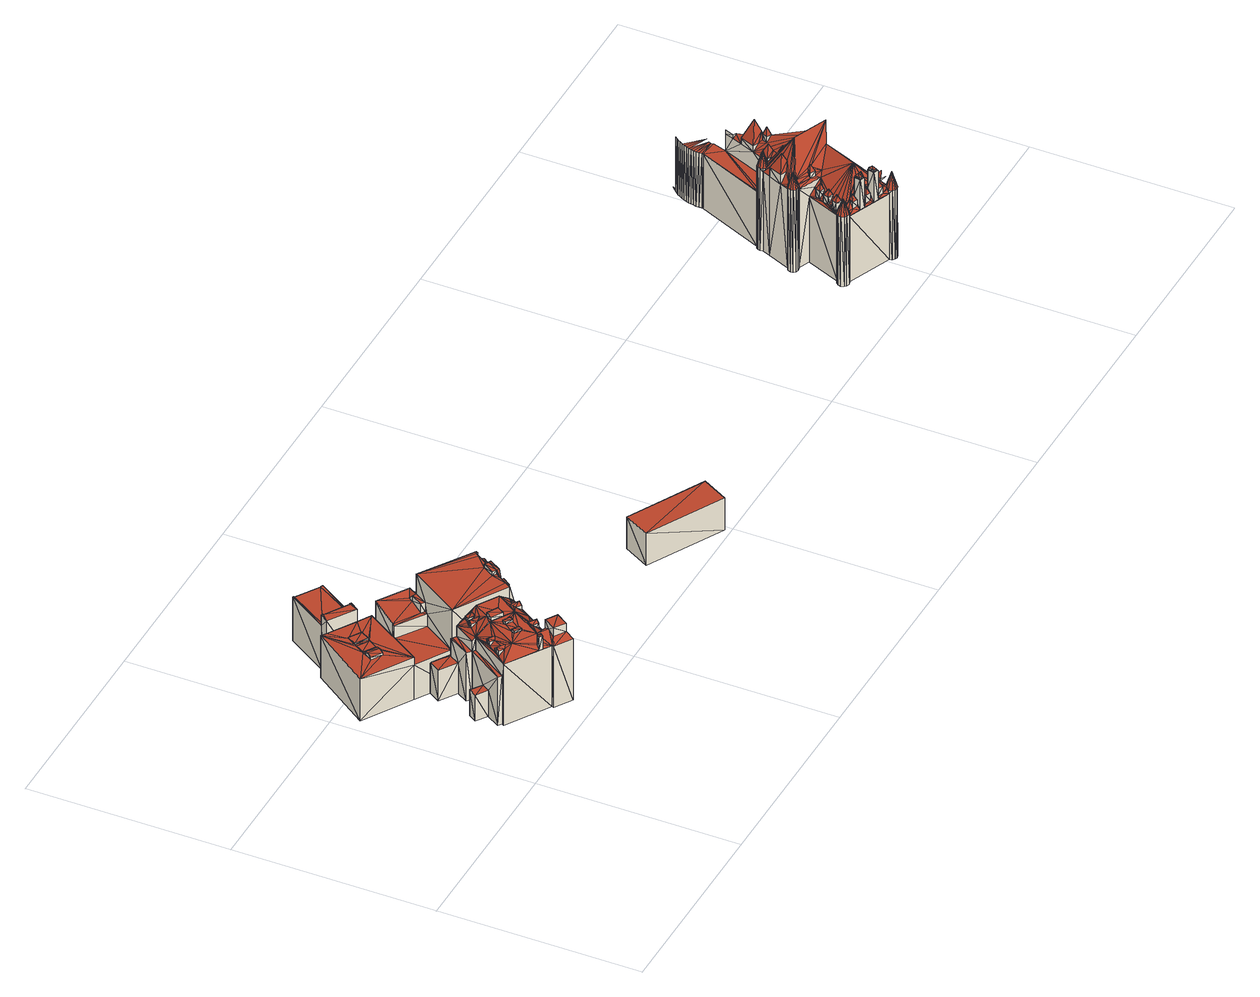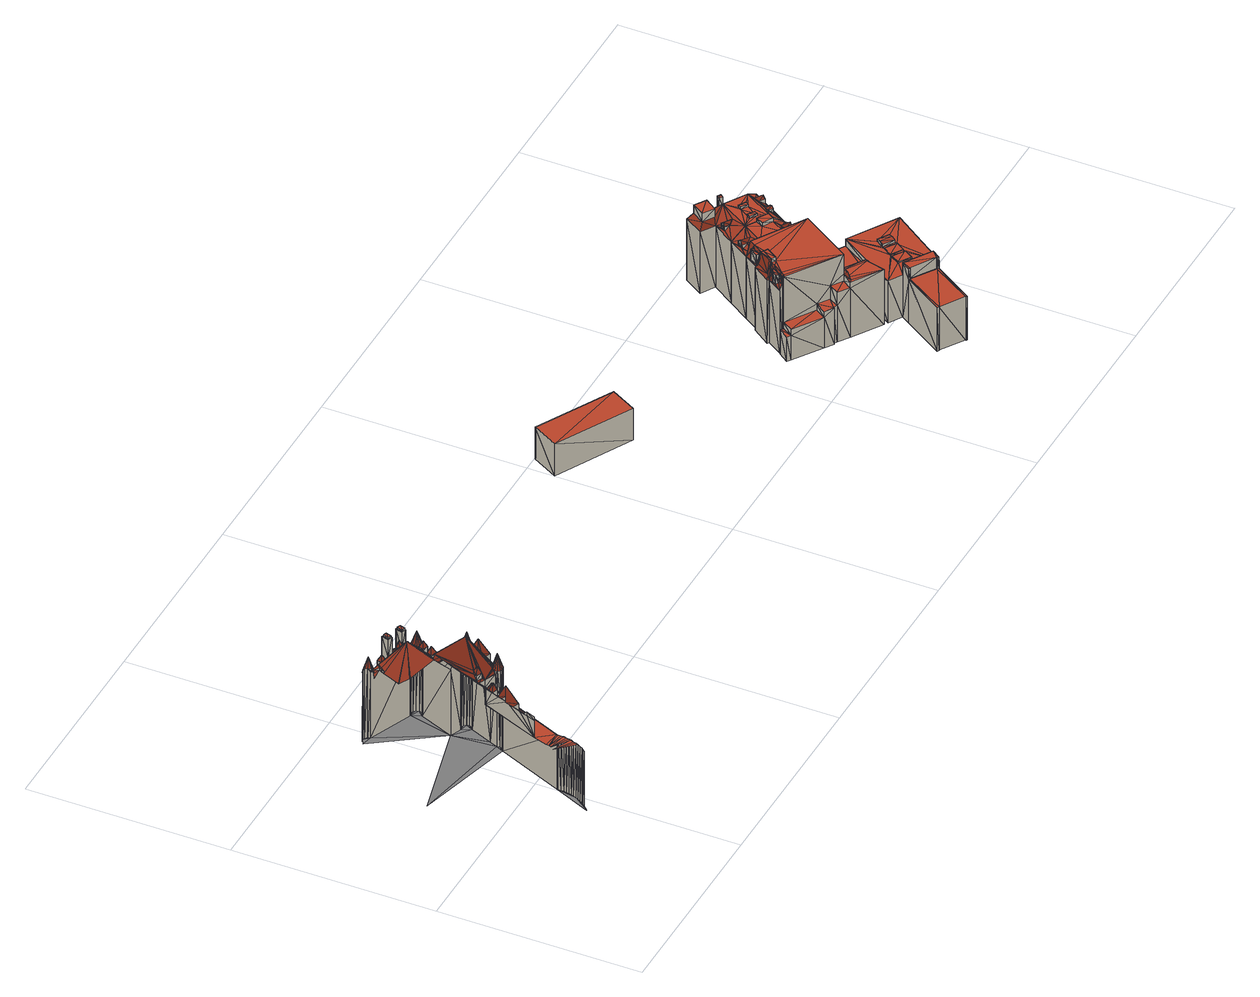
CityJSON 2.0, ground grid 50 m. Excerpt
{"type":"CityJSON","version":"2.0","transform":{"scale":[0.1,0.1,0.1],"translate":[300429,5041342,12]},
"CityObjects":{
"building1":{"type":"Building","geometry":[{"type":"MultiSurface","lod":"2","boundaries":[[[0,1,2]],[[3,4,0]],[[3,0,5]],[[6,2,7]],[[8,3,5]],[[5,0,2]],[[5,2,6]],[[9,6,10]],[[9,10,11]],[[12,6,9]],[[13,5,14]],[[15,9,16]],[[12,9,15]],[[5,6,12]],[[14,5,12]],[[17,18,19]],[[20,21,22]],[[23,22,24]],[[25,26,22]],[[25,22,27]],[[25,28,27]],[[29,30,31]],[[29,31,32]],[[33,34,35]],[[34,36,35]],[[37,38,39]],[[37,39,40]],[[41,42,43]],[[42,44,43]],[[45,46,47]],[[48,45,47]],[[49,50,51]],[[18,49,19]],[[18,50,49]],[[52,23,24]],[[52,53,54]],[[52,24,53]],[[55,56,57]],[[57,21,20]],[[55,57,20]],[[58,59,60]],[[61,62,63]],[[64,65,50]],[[65,51,50]],[[47,46,65]],[[47,65,64]],[[66,67,62]],[[67,63,62]],[[29,32,33]],[[32,34,33]],[[30,35,36]],[[30,36,31]],[[28,52,54]],[[25,52,28]],[[55,27,28]],[[55,28,56]],[[37,40,41]],[[40,42,41]],[[38,43,44]],[[38,44,39]],[[60,59,67]],[[60,67,66]],[[68,69,70]],[[68,71,69]],[[70,69,72]],[[69,73,72]],[[73,74,72]],[[68,75,71]],[[71,75,76]],[[76,75,77]],[[75,74,77]],[[75,72,74]],[[78,79,80]],[[81,78,80]],[[81,82,78]],[[83,84,81]],[[84,82,81]],[[85,80,86]],[[86,80,79]],[[84,85,86]],[[83,85,84]],[[87,4,88]],[[87,0,4]],[[89,16,90]],[[89,15,16]],[[91,89,92]],[[12,15,89]],[[91,12,89]],[[93,13,14]],[[93,14,94]],[[94,12,91]],[[94,14,12]],[[95,7,2]],[[95,96,7]],[[97,10,98]],[[97,11,10]],[[99,98,6]],[[6,98,10]],[[100,11,97]],[[100,9,11]],[[92,95,101]],[[95,1,101]],[[92,89,95]],[[95,2,1]],[[102,5,103]],[[102,8,5]],[[104,88,3]],[[3,88,4]],[[102,104,8]],[[8,104,3]],[[13,103,5]],[[93,103,13]],[[100,99,96]],[[99,6,7]],[[99,7,96]],[[90,100,96]],[[90,16,100]],[[16,9,100]],[[87,101,0]],[[0,101,1]],[[30,33,35]],[[29,33,30]],[[38,41,43]],[[37,41,38]],[[68,70,72]],[[68,72,75]],[[27,23,52]],[[25,27,52]],[[27,22,23]],[[93,56,103]],[[56,28,103]],[[54,53,103]],[[93,57,56]],[[28,54,103]],[[93,94,57]],[[103,24,105]],[[94,26,21]],[[94,21,57]],[[53,24,103]],[[24,22,26]],[[24,26,105]],[[94,105,26]],[[21,26,22]],[[55,20,27]],[[27,20,22]],[[78,105,87]],[[105,69,71]],[[87,71,76]],[[87,105,71]],[[69,106,73]],[[105,106,69]],[[87,76,77]],[[87,77,101]],[[73,106,74]],[[74,106,101]],[[77,74,101]],[[103,105,82]],[[82,105,78]],[[89,90,96]],[[89,96,95]],[[100,97,98]],[[100,98,99]],[[17,19,106]],[[92,45,48]],[[91,92,48]],[[19,49,106]],[[91,48,17]],[[91,17,106]],[[106,61,101]],[[92,101,59]],[[61,63,101]],[[51,59,58]],[[49,51,58]],[[92,59,51]],[[92,46,45]],[[49,107,106]],[[49,58,107]],[[106,107,61]],[[92,65,46]],[[92,51,65]],[[59,101,67]],[[67,101,63]],[[17,64,18]],[[18,64,50]],[[48,47,64]],[[17,48,64]],[[107,58,66]],[[58,60,66]],[[61,66,62]],[[107,66,61]],[[79,87,88]],[[78,87,79]],[[86,79,88]],[[104,86,88]],[[84,86,104]],[[102,84,104]],[[84,103,82]],[[102,103,84]],[[83,81,80]],[[83,80,85]],[[94,32,105]],[[91,106,34]],[[105,31,106]],[[94,91,42]],[[44,91,34]],[[94,39,32]],[[32,44,34]],[[39,44,32]],[[31,36,106]],[[94,42,40]],[[42,91,44]],[[94,40,39]],[[105,32,31]],[[34,106,36]]],"semantics":{"surfaces":[{"type":"GroundSurface"},{"type":"WallSurface"},{"type":"RoofSurface"}],"values":[0,0,0,0,0,0,0,0,0,0,0,0,0,0,0,1,1,1,1,1,1,1,1,1,1,1,1,1,1,1,1,1,1,1,1,1,1,1,1,1,1,1,1,1,1,1,1,1,1,1,1,1,1,1,1,1,1,1,1,1,1,1,1,1,1,1,1,1,1,1,1,1,1,1,1,1,1,1,1,1,1,1,1,1,1,1,1,1,1,1,1,1,1,1,1,1,1,1,1,1,1,1,1,1,1,1,1,1,1,1,1,1,1,1,1,1,1,1,1,1,2,2,2,2,2,2,2,2,2,2,2,2,2,2,2,2,2,2,2,2,2,2,2,2,2,2,2,2,2,2,2,2,2,2,2,2,2,2,2,2,2,2,2,2,2,2,2,2,2,2,2,2,2,2,2,2,2,2,2,2,2,2,2,2,2,2,2,2,2,2,2,2,2,2,2,2,2,2,2,2,2,2,2,2,2,2,2,2,2,2,2,2,2,2]}}]},
"building2":{"type":"Building","geometry":[{"type":"MultiSurface","lod":"2","boundaries":[[[108,109,110]],[[109,111,110]],[[12,111,109]],[[111,112,110]],[[113,114,109]],[[115,13,113]],[[111,16,116]],[[113,13,14]],[[15,16,111]],[[12,15,111]],[[114,12,109]],[[113,14,114]],[[117,118,119]],[[120,121,122]],[[123,121,120]],[[124,125,126]],[[124,127,125]],[[128,129,130]],[[131,132,133]],[[132,134,133]],[[135,136,137]],[[138,130,129]],[[139,138,129]],[[123,120,140]],[[120,141,140]],[[142,143,144]],[[122,143,142]],[[121,143,122]],[[133,134,138]],[[133,138,139]],[[124,145,127]],[[124,146,145]],[[124,147,146]],[[146,135,137]],[[147,135,146]],[[140,141,148]],[[140,148,143]],[[148,144,143]],[[149,150,151]],[[150,152,151]],[[153,113,154]],[[153,115,113]],[[155,156,157]],[[157,156,158]],[[154,156,155]],[[156,150,149]],[[154,113,156]],[[113,150,156]],[[113,109,150]],[[159,160,161]],[[160,162,161]],[[163,164,165]],[[165,164,166]],[[163,160,159]],[[163,165,160]],[[167,150,108]],[[108,150,109]],[[114,168,12]],[[162,168,114]],[[92,169,90]],[[15,90,16]],[[92,90,15]],[[90,170,16]],[[16,170,116]],[[12,92,15]],[[168,92,12]],[[93,14,13]],[[93,94,14]],[[164,161,166]],[[166,161,162]],[[94,166,14]],[[14,166,114]],[[166,162,114]],[[156,90,169]],[[158,156,169]],[[171,110,112]],[[171,112,172]],[[173,112,111]],[[173,172,112]],[[108,110,171]],[[167,108,171]],[[151,152,173]],[[151,173,170]],[[173,116,170]],[[173,111,116]],[[153,93,115]],[[115,93,13]],[[123,140,143]],[[123,143,121]],[[128,139,129]],[[118,139,128]],[[117,139,118]],[[117,131,139]],[[131,133,139]],[[160,168,162]],[[160,92,168]],[[141,158,148]],[[157,117,160]],[[157,120,122]],[[157,158,141]],[[122,142,132]],[[122,132,131]],[[122,131,117]],[[157,141,120]],[[160,117,119]],[[157,122,117]],[[142,144,134]],[[134,158,138]],[[132,142,134]],[[148,134,144]],[[158,92,130]],[[160,128,92]],[[160,119,118]],[[160,118,128]],[[128,130,92]],[[148,158,134]],[[158,130,138]],[[158,169,92]],[[152,172,173]],[[152,171,172]],[[167,152,150]],[[167,171,152]],[[149,151,170]],[[156,149,170]],[[156,170,90]],[[154,155,174]],[[174,155,175]],[[176,175,94]],[[155,94,175]],[[154,126,125]],[[154,174,126]],[[93,136,94]],[[146,137,93]],[[136,176,94]],[[137,136,93]],[[145,146,93]],[[153,154,127]],[[153,127,145]],[[154,125,127]],[[153,145,93]],[[124,126,147]],[[147,126,174]],[[147,174,175]],[[147,136,135]],[[147,175,176]],[[147,176,136]],[[164,159,161]],[[163,159,164]],[[155,157,165]],[[165,157,160]],[[94,165,166]],[[155,165,94]]],"semantics":{"surfaces":[{"type":"GroundSurface"},{"type":"WallSurface"},{"type":"RoofSurface"}],"values":[0,0,0,0,0,0,0,0,0,0,0,0,1,1,1,1,1,1,1,1,1,1,1,1,1,1,1,1,1,1,1,1,1,1,1,1,1,1,1,1,1,1,1,1,1,1,1,1,1,1,1,1,1,1,1,1,1,1,1,1,1,1,1,1,1,1,1,1,1,1,1,1,1,1,1,1,1,1,1,1,1,1,1,1,1,1,1,2,2,2,2,2,2,2,2,2,2,2,2,2,2,2,2,2,2,2,2,2,2,2,2,2,2,2,2,2,2,2,2,2,2,2,2,2,2,2,2,2,2,2,2,2,2,2,2,2,2,2,2,2,2,2,2,2,2,2,2,2,2,2,2,2]}}]},
"building3":{"type":"Building","geometry":[{"type":"MultiSurface","lod":"2","boundaries":[[[177,178,179]],[[180,179,181]],[[182,177,180]],[[183,178,177]],[[184,177,182]],[[177,179,180]],[[108,178,183]],[[185,183,186]],[[185,108,183]],[[113,109,108]],[[187,108,185]],[[188,108,187]],[[189,113,108]],[[190,188,191]],[[192,188,190]],[[193,194,190]],[[189,115,113]],[[195,196,193]],[[193,196,194]],[[194,197,190]],[[197,192,190]],[[198,192,197]],[[192,108,188]],[[199,189,192]],[[192,189,108]],[[199,200,189]],[[201,202,203]],[[203,202,204]],[[205,206,207]],[[202,197,204]],[[204,197,194]],[[205,207,202]],[[202,207,197]],[[206,208,207]],[[209,210,211]],[[209,212,210]],[[213,214,215]],[[213,216,214]],[[215,214,217]],[[217,210,212]],[[215,217,212]],[[218,219,220]],[[221,211,222]],[[221,209,211]],[[221,222,223]],[[224,216,213]],[[224,225,216]],[[224,226,225]],[[224,221,226]],[[226,221,223]],[[227,228,229]],[[229,228,230]],[[220,231,232]],[[220,219,231]],[[228,233,234]],[[228,234,230]],[[232,231,233]],[[231,234,233]],[[235,236,237]],[[235,238,236]],[[239,240,241]],[[240,235,237]],[[239,235,240]],[[239,242,243]],[[239,241,242]],[[244,236,238]],[[243,244,238]],[[243,242,244]],[[245,246,247]],[[248,246,245]],[[249,250,251]],[[251,250,252]],[[253,254,255]],[[255,254,250]],[[254,252,250]],[[256,257,258]],[[258,257,259]],[[260,261,262]],[[261,263,262]],[[262,263,264]],[[263,265,264]],[[266,264,265]],[[266,265,267]],[[260,266,267]],[[260,267,261]],[[268,269,270]],[[268,270,271]],[[268,271,272]],[[271,273,272]],[[272,273,274]],[[273,275,274]],[[269,274,275]],[[269,275,270]],[[276,277,278]],[[279,276,278]],[[280,276,279]],[[277,281,278]],[[278,281,282]],[[280,279,283]],[[279,284,283]],[[283,284,285]],[[284,282,285]],[[285,282,281]],[[246,286,287]],[[205,202,288]],[[205,288,246]],[[202,289,288]],[[288,247,246]],[[205,246,287]],[[246,290,286]],[[291,290,292]],[[291,286,290]],[[293,288,294]],[[294,288,289]],[[295,218,198]],[[198,218,192]],[[295,198,197]],[[295,197,207]],[[201,203,294]],[[203,190,294]],[[203,193,190]],[[296,193,203]],[[296,195,193]],[[293,294,297]],[[294,190,191]],[[294,191,297]],[[296,298,195]],[[195,298,196]],[[298,204,196]],[[196,204,194]],[[199,192,218]],[[299,199,218]],[[300,227,200]],[[200,227,189]],[[299,300,199]],[[199,300,200]],[[153,113,115]],[[153,301,113]],[[301,302,113]],[[113,302,109]],[[227,153,189]],[[189,153,115]],[[297,188,303]],[[297,191,188]],[[303,187,245]],[[303,188,187]],[[248,245,292]],[[245,187,185]],[[245,185,292]],[[291,292,304]],[[292,186,304]],[[292,185,186]],[[305,306,108]],[[108,306,178]],[[307,308,306]],[[306,179,178]],[[306,308,179]],[[309,177,310]],[[309,183,177]],[[311,309,257]],[[309,259,257]],[[304,309,311]],[[186,183,309]],[[304,186,309]],[[312,182,313]],[[312,184,182]],[[313,180,314]],[[313,182,180]],[[314,181,315]],[[314,180,181]],[[315,179,308]],[[315,181,179]],[[312,307,310]],[[312,310,184]],[[310,307,306]],[[184,310,177]],[[287,286,249]],[[256,305,302]],[[249,256,302]],[[249,251,256]],[[256,258,305]],[[305,108,109]],[[305,109,302]],[[287,249,302]],[[229,230,316]],[[227,229,316]],[[242,316,244]],[[227,242,241]],[[316,317,244]],[[227,316,242]],[[227,241,240]],[[317,301,153]],[[227,240,237]],[[244,317,236]],[[227,237,153]],[[236,317,153]],[[237,236,153]],[[299,318,300]],[[318,319,300]],[[295,225,226]],[[295,207,225]],[[295,226,218]],[[226,223,218]],[[296,203,298]],[[203,204,298]],[[201,294,289]],[[201,289,202]],[[207,208,320]],[[223,222,218]],[[207,320,214]],[[207,214,216]],[[207,216,225]],[[214,320,217]],[[222,211,218]],[[210,321,219]],[[211,210,219]],[[320,321,217]],[[218,211,219]],[[217,321,210]],[[224,213,215]],[[224,215,221]],[[215,212,221]],[[221,212,209]],[[218,220,318]],[[318,220,322]],[[299,218,318]],[[319,228,227]],[[319,323,228]],[[318,323,319]],[[318,322,323]],[[300,319,227]],[[232,233,228]],[[220,228,323]],[[220,232,228]],[[322,220,323]],[[239,243,235]],[[243,238,235]],[[303,245,247]],[[288,303,247]],[[293,303,288]],[[293,297,303]],[[248,292,290]],[[248,290,246]],[[291,253,286]],[[286,253,255]],[[251,252,256]],[[254,304,311]],[[254,311,252]],[[252,311,257]],[[256,252,257]],[[255,250,249]],[[286,255,249]],[[291,304,253]],[[253,304,254]],[[309,310,259]],[[305,259,306]],[[258,259,305]],[[259,310,306]],[[260,264,266]],[[260,262,264]],[[268,272,274]],[[268,274,269]],[[276,283,285]],[[280,283,276]],[[276,285,277]],[[277,285,281]],[[231,287,302]],[[205,208,206]],[[317,302,301]],[[321,231,219]],[[205,287,208]],[[316,234,317]],[[230,234,316]],[[231,302,234]],[[234,302,317]],[[320,231,321]],[[208,287,320]],[[320,287,231]],[[312,261,307]],[[315,308,265]],[[307,278,308]],[[313,314,273]],[[265,308,282]],[[312,313,271]],[[261,267,307]],[[313,273,271]],[[278,282,308]],[[312,271,270]],[[307,279,278]],[[263,315,265]],[[273,315,275]],[[273,314,315]],[[307,267,279]],[[312,270,261]],[[275,315,263]],[[270,275,261]],[[261,275,263]],[[267,265,284]],[[267,284,279]],[[265,282,284]]],"semantics":{"surfaces":[{"type":"GroundSurface"},{"type":"WallSurface"},{"type":"RoofSurface"}],"values":[0,0,0,0,0,0,0,0,0,0,0,0,0,0,0,0,0,0,0,0,0,0,0,0,0,0,1,1,1,1,1,1,1,1,1,1,1,1,1,1,1,1,1,1,1,1,1,1,1,1,1,1,1,1,1,1,1,1,1,1,1,1,1,1,1,1,1,1,1,1,1,1,1,1,1,1,1,1,1,1,1,1,1,1,1,1,1,1,1,1,1,1,1,1,1,1,1,1,1,1,1,1,1,1,1,1,1,1,1,1,1,1,1,1,1,1,1,1,1,1,1,1,1,1,1,1,1,1,1,1,1,1,1,1,1,1,1,1,1,1,1,1,1,1,1,1,1,1,1,1,1,1,1,1,1,1,1,1,1,1,1,1,1,1,1,1,1,1,1,1,1,1,1,1,1,1,1,1,1,1,1,1,1,1,2,2,2,2,2,2,2,2,2,2,2,2,2,2,2,2,2,2,2,2,2,2,2,2,2,2,2,2,2,2,2,2,2,2,2,2,2,2,2,2,2,2,2,2,2,2,2,2,2,2,2,2,2,2,2,2,2,2,2,2,2,2,2,2,2,2,2,2,2,2,2,2,2,2,2,2,2,2,2,2,2,2,2,2,2,2,2,2,2,2,2,2,2,2,2,2,2,2,2,2,2,2,2,2,2,2,2,2,2,2,2,2,2,2,2,2]}}]},
"building4":{"type":"Building","geometry":[{"type":"MultiSurface","lod":"2","boundaries":[[[182,180,324]],[[325,182,324]],[[326,325,324]],[[327,328,329]],[[330,326,331]],[[330,325,326]],[[328,324,329]],[[326,324,328]],[[332,333,334]],[[332,335,333]],[[333,336,337]],[[334,333,337]],[[337,336,338]],[[336,339,338]],[[340,339,341]],[[340,338,339]],[[340,341,342]],[[340,342,343]],[[344,331,345]],[[344,330,331]],[[345,326,346]],[[345,331,326]],[[330,335,325]],[[344,335,330]],[[335,347,182]],[[335,182,325]],[[332,347,335]],[[327,348,328]],[[349,348,327]],[[349,329,350]],[[349,327,329]],[[346,328,348]],[[346,326,328]],[[350,329,324]],[[350,324,342]],[[343,342,351]],[[342,180,351]],[[342,324,180]],[[347,351,182]],[[182,351,180]],[[348,350,342]],[[344,345,346]],[[348,342,341]],[[333,341,336]],[[336,341,339]],[[344,346,335]],[[346,341,333]],[[346,333,335]],[[346,348,341]],[[349,350,348]],[[347,338,351]],[[340,343,338]],[[332,334,337]],[[332,337,347]],[[338,343,351]],[[337,338,347]]],"semantics":{"surfaces":[{"type":"GroundSurface"},{"type":"WallSurface"},{"type":"RoofSurface"}],"values":[0,0,0,0,0,0,0,0,1,1,1,1,1,1,1,1,1,1,1,1,1,1,1,1,1,1,1,1,1,1,1,1,1,1,1,1,1,1,1,1,2,2,2,2,2,2,2,2,2,2,2,2,2,2,2,2]}}]},
"building5":{"type":"Building","geometry":[{"type":"MultiSurface","lod":"2","boundaries":[[[352,353,354]],[[352,355,353]],[[356,354,353]],[[356,353,357]],[[358,357,355]],[[355,357,353]],[[359,358,352]],[[352,358,355]],[[359,354,356]],[[359,352,354]],[[359,357,358]],[[359,356,357]]],"semantics":{"surfaces":[{"type":"GroundSurface"},{"type":"WallSurface"},{"type":"RoofSurface"}],"values":[0,0,1,1,1,1,1,1,1,1,2,2]}}]},
"building6":{"type":"Building","geometry":[{"type":"MultiSurface","lod":"2","boundaries":[[[360,361,362]],[[363,361,360]],[[364,362,361]],[[365,363,360]],[[364,366,362]],[[367,363,365]],[[368,361,363]],[[369,366,364]],[[368,364,361]],[[368,363,367]],[[370,367,365]],[[371,360,362]],[[372,362,366]],[[371,365,360]],[[369,373,366]],[[374,367,370]],[[368,369,364]],[[374,368,367]],[[372,366,373]],[[371,370,365]],[[371,362,372]],[[375,373,369]],[[376,374,370]],[[368,377,369]],[[378,368,374]],[[375,372,373]],[[379,375,369]],[[377,379,369]],[[378,374,376]],[[371,376,370]],[[380,378,376]],[[381,379,377]],[[382,377,368]],[[380,376,371]],[[383,368,378]],[[384,378,380]],[[385,381,377]],[[383,386,368]],[[387,382,368]],[[386,387,368]],[[388,375,379]],[[382,385,377]],[[383,378,384]],[[388,379,381]],[[389,381,385]],[[390,385,382]],[[391,383,384]],[[391,386,383]],[[387,390,382]],[[390,389,385]],[[388,381,389]],[[392,384,380]],[[393,375,388]],[[392,391,384]],[[388,389,394]],[[395,390,387]],[[395,387,386]],[[395,389,390]],[[396,386,391]],[[395,394,389]],[[397,388,394]],[[398,375,393]],[[399,392,380]],[[400,397,394]],[[396,391,392]],[[401,402,403]],[[403,402,404]],[[397,393,388]],[[405,400,394]],[[405,394,395]],[[406,401,403]],[[407,404,402]],[[408,401,406]],[[409,393,397]],[[410,372,375]],[[411,386,396]],[[407,412,404]],[[413,371,372]],[[396,392,414]],[[415,402,401]],[[416,375,398]],[[417,403,404]],[[418,414,392]],[[419,408,406]],[[398,393,409]],[[415,401,408]],[[415,407,402]],[[417,404,412]],[[420,412,407]],[[421,409,397]],[[411,396,414]],[[422,397,400]],[[423,406,403]],[[424,408,419]],[[422,400,405]],[[425,411,414]],[[422,405,395]],[[399,418,392]],[[420,426,412]],[[427,425,414]],[[415,408,424]],[[427,414,418]],[[428,398,409]],[[415,420,407]],[[417,412,426]],[[422,421,397]],[[423,419,406]],[[421,428,409]],[[423,403,417]],[[422,395,421]],[[429,424,419]],[[430,426,420]],[[428,431,398]],[[430,417,426]],[[432,415,424]],[[433,399,380]],[[434,411,425]],[[435,420,415]],[[432,424,429]],[[436,430,420]],[[437,398,431]],[[423,429,419]],[[438,439,399]],[[434,425,427]],[[440,427,418]],[[441,399,439]],[[435,436,420]],[[442,443,439]],[[410,375,416]],[[441,418,399]],[[444,439,443]],[[445,431,428]],[[446,447,443]],[[448,443,447]],[[449,432,429]],[[445,428,421]],[[440,434,427]],[[450,380,371]],[[437,416,398]],[[451,415,432]],[[449,429,423]],[[452,437,431]],[[453,435,415]],[[454,442,439]],[[454,439,438]],[[441,440,418]],[[455,436,435]],[[456,452,431]],[[444,441,439]],[[446,443,442]],[[457,432,449]],[[458,417,430]],[[456,431,445]],[[459,455,435]],[[460,444,443]],[[448,460,443]],[[451,461,415]],[[462,453,415]],[[453,459,435]],[[458,430,436]],[[441,434,440]],[[451,432,457]],[[463,415,461]],[[463,464,415]],[[464,462,415]],[[465,395,386]],[[466,447,446]],[[467,416,437]],[[466,448,447]],[[458,436,455]],[[468,451,457]],[[410,413,372]],[[465,386,411]],[[468,461,451]],[[458,455,459]],[[469,446,442]],[[470,461,468]],[[471,437,452]],[[470,463,461]],[[472,416,467]],[[413,423,417]],[[470,464,463]],[[470,462,464]],[[469,444,460]],[[469,460,448]],[[433,438,399]],[[473,442,454]],[[471,452,456]],[[474,454,438]],[[475,467,437]],[[471,456,445]],[[474,441,444]],[[410,449,423]],[[476,411,434]],[[466,446,469]],[[466,469,448]],[[471,475,437]],[[477,474,438]],[[473,469,442]],[[473,444,469]],[[465,421,395]],[[471,445,475]],[[473,454,474]],[[478,472,467]],[[473,474,444]],[[479,458,459]],[[480,457,449]],[[475,478,467]],[[410,416,472]],[[476,434,441]],[[478,481,472]],[[433,477,438]],[[482,417,458]],[[480,468,457]],[[483,472,481]],[[484,477,485]],[[479,486,458]],[[487,485,477]],[[484,474,477]],[[488,441,474]],[[489,470,468]],[[410,423,413]],[[490,481,478]],[[483,491,472]],[[465,445,421]],[[492,483,481]],[[493,484,485]],[[490,478,475]],[[450,371,413]],[[494,433,380]],[[495,492,481]],[[496,493,485]],[[413,417,482]],[[410,472,491]],[[493,474,484]],[[495,481,490]],[[497,458,486]],[[498,496,485]],[[498,485,487]],[[499,411,476]],[[433,487,477]],[[500,449,410]],[[488,474,493]],[[501,479,459]],[[476,441,488]],[[502,491,483]],[[465,475,445]],[[503,483,492]],[[504,459,453]],[[501,486,479]],[[489,468,480]],[[503,492,495]],[[505,493,496]],[[503,495,490]],[[465,411,499]],[[504,453,462]],[[505,496,498]],[[506,498,487]],[[507,502,483]],[[505,488,493]],[[504,462,470]],[[497,508,458]],[[508,482,458]],[[503,507,483]],[[500,410,491]],[[509,470,489]],[[510,497,486]],[[511,480,449]],[[503,490,507]],[[512,487,433]],[[500,491,502]],[[506,505,498]],[[501,510,486]],[[512,433,513]],[[514,513,433]],[[515,490,475]],[[476,488,516]],[[515,449,500]],[[517,518,513]],[[519,513,518]],[[520,470,509]],[[521,516,488]],[[512,506,487]],[[494,380,450]],[[522,523,518]],[[524,518,523]],[[521,488,505]],[[499,476,516]],[[500,502,507]],[[525,499,516]],[[519,512,513]],[[526,517,513]],[[527,525,516]],[[526,513,514]],[[512,505,506]],[[527,516,521]],[[522,518,517]],[[511,449,515]],[[489,480,528]],[[524,519,518]],[[529,524,523]],[[512,521,505]],[[515,507,490]],[[504,501,459]],[[509,489,528]],[[413,482,530]],[[531,523,522]],[[531,529,523]],[[532,528,480]],[[533,499,525]],[[465,515,475]],[[520,509,528]],[[533,525,527]],[[534,527,521]],[[531,522,517]],[[535,517,526]],[[536,508,497]],[[537,482,508]],[[515,500,507]],[[535,524,529]],[[538,520,528]],[[539,512,519]],[[539,521,512]],[[539,526,514]],[[540,519,524]],[[532,538,528]],[[541,497,510]],[[532,480,542]],[[534,533,527]],[[494,514,433]],[[531,517,535]],[[539,514,543]],[[544,510,501]],[[531,535,529]],[[539,534,521]],[[465,499,533]],[[511,542,480]],[[540,535,526]],[[540,524,535]],[[545,543,514]],[[546,543,547]],[[540,539,519]],[[536,537,508]],[[540,526,539]],[[541,536,497]],[[537,530,482]],[[548,547,543]],[[549,532,542]],[[544,541,510]],[[546,539,543]],[[550,520,538]],[[550,538,532]],[[551,546,547]],[[552,532,549]],[[553,551,547]],[[548,553,547]],[[552,550,532]],[[541,537,536]],[[554,555,537]],[[537,556,530]],[[548,543,545]],[[537,555,556]],[[551,539,546]],[[557,533,534]],[[558,554,537]],[[559,556,555]],[[557,534,539]],[[465,511,515]],[[494,545,514]],[[560,554,558]],[[559,561,556]],[[562,549,542]],[[557,465,533]],[[504,544,501]],[[562,542,511]],[[557,539,551]],[[563,555,554]],[[562,552,549]],[[564,530,556]],[[557,551,553]],[[563,554,560]],[[563,559,555]],[[565,561,559]],[[564,556,561]],[[465,562,511]],[[504,537,541]],[[562,550,552]],[[557,553,548]],[[504,541,544]],[[566,548,545]],[[563,560,567]],[[504,558,537]],[[565,568,561]],[[504,560,558]],[[504,567,560]],[[563,565,559]],[[569,563,567]],[[564,561,568]],[[570,450,413]],[[566,557,548]],[[504,569,567]],[[494,571,545]],[[572,568,565]],[[573,545,571]],[[574,566,545]],[[575,465,557]],[[572,564,568]],[[576,563,569]],[[563,577,565]],[[574,545,573]],[[577,572,565]],[[578,494,579]],[[579,494,450]],[[578,571,494]],[[578,580,571]],[[504,576,569]],[[581,578,579]],[[581,579,450]],[[573,571,580]],[[582,470,520]],[[577,583,572]],[[575,557,566]],[[584,578,581]],[[574,573,580]],[[585,563,576]],[[586,577,563]],[[575,566,574]],[[587,581,450]],[[504,585,576]],[[588,465,575]],[[589,580,578]],[[590,583,577]],[[591,563,585]],[[592,584,581]],[[589,578,584]],[[593,563,591]],[[589,574,580]],[[594,586,563]],[[586,590,577]],[[592,581,587]],[[593,594,563]],[[589,584,592]],[[589,575,574]],[[582,504,470]],[[593,591,595]],[[594,590,586]],[[596,465,588]],[[594,597,590]],[[593,595,598]],[[570,587,450]],[[589,599,575]],[[600,562,465]],[[600,550,562]],[[593,598,594]],[[598,601,594]],[[601,602,597]],[[601,597,594]],[[603,592,587]],[[588,575,599]],[[604,589,592]],[[605,599,589]],[[605,588,599]],[[606,585,504]],[[582,520,550]],[[606,591,585]],[[606,595,591]],[[607,590,597]],[[606,598,595]],[[606,601,598]],[[608,602,601]],[[607,597,602]],[[609,588,610]],[[611,610,588]],[[612,588,605]],[[609,596,588]],[[613,614,504]],[[615,609,610]],[[616,465,596]],[[614,606,504]],[[617,613,504]],[[608,607,602]],[[606,608,601]],[[618,617,504]],[[619,600,465]],[[620,465,616]],[[621,614,613]],[[620,622,465]],[[622,619,465]],[[623,606,614]],[[621,623,614]],[[617,624,613]],[[624,621,613]],[[582,550,600]],[[625,606,623]],[[621,625,623]],[[618,624,617]],[[626,564,572]],[[627,607,608]],[[628,608,606]],[[626,572,583]],[[582,618,504]],[[628,606,625]],[[629,625,621]],[[630,621,624]],[[630,624,618]],[[630,618,631]],[[629,628,625]],[[630,629,621]],[[630,631,632]],[[633,627,608]],[[628,633,608]],[[630,632,629]],[[634,607,627]],[[635,583,590]],[[633,636,627]],[[634,627,636]],[[637,629,632]],[[582,631,618]],[[582,632,631]],[[637,628,629]],[[638,636,633]],[[638,633,628]],[[639,413,530]],[[640,634,636]],[[641,607,634]],[[642,640,636]],[[635,590,607]],[[643,637,632]],[[638,642,636]],[[637,638,628]],[[582,643,632]],[[644,634,640]],[[645,640,642]],[[637,645,638]],[[645,642,638]],[[645,644,640]],[[639,530,564]],[[641,634,644]],[[637,641,645]],[[645,641,644]],[[637,646,641]],[[643,647,637]],[[626,648,564]],[[647,646,637]],[[635,607,641]],[[649,650,641]],[[635,626,583]],[[649,641,646]],[[651,641,650]],[[652,646,653]],[[647,653,646]],[[654,649,646]],[[652,654,646]],[[655,652,653]],[[656,655,653]],[[656,653,647]],[[657,650,649]],[[651,658,641]],[[659,654,652]],[[660,651,650]],[[661,652,655]],[[661,655,656]],[[662,649,654]],[[661,656,647]],[[657,660,650]],[[661,659,652]],[[661,647,659]],[[662,654,659]],[[657,649,662]],[[635,641,658]],[[663,658,651]],[[664,651,660]],[[664,663,651]],[[665,658,663]],[[626,666,648]],[[648,666,667]],[[665,668,658]],[[669,648,667]],[[669,667,666]],[[670,669,666]],[[671,648,669]],[[635,658,668]],[[671,669,670]],[[672,648,671]],[[673,671,670]],[[674,671,673]],[[665,675,668]],[[676,648,672]],[[674,672,671]],[[677,648,676]],[[678,668,675]],[[679,672,674]],[[679,676,672]],[[680,648,677]],[[677,676,679]],[[681,666,626]],[[678,635,668]],[[682,678,675]],[[683,677,679]],[[684,648,680]],[[681,670,666]],[[681,673,670]],[[685,677,683]],[[685,680,677]],[[686,674,673]],[[687,626,635]],[[688,680,685]],[[686,679,674]],[[688,684,680]],[[686,683,679]],[[689,684,688]],[[687,681,626]],[[689,690,684]],[[691,685,683]],[[692,648,684]],[[686,673,681]],[[693,690,689]],[[693,694,690]],[[691,688,685]],[[691,689,688]],[[695,694,693]],[[695,696,694]],[[692,684,690]],[[697,696,695]],[[692,690,694]],[[697,698,696]],[[692,694,696]],[[699,698,697]],[[699,700,698]],[[692,696,698]]],"semantics":{"surfaces":[{"type":"WallSurface"},{"type":"RoofSurface"},{"type":"GroundSurface"}],"values":[0,0,0,0,0,0,1,0,1,1,0,2,2,2,0,0,1,1,2,2,2,0,0,1,1,0,0,0,0,2,0,0,1,0,1,0,0,1,1,1,1,0,0,1,1,0,0,1,1,1,1,1,1,1,0,1,1,1,1,0,0,1,1,1,1,0,0,0,1,0,0,0,0,0,0,1,0,2,0,1,1,2,0,0,1,1,1,2,0,0,1,1,2,0,1,1,0,1,0,1,1,0,1,1,2,0,2,1,2,0,0,0,0,0,1,1,1,1,0,0,0,2,0,1,0,0,0,1,1,1,1,0,0,0,0,1,1,0,0,1,0,1,1,1,0,1,0,1,0,0,0,0,0,1,1,0,1,1,1,1,1,0,1,1,1,1,1,0,1,1,0,0,1,1,1,0,1,1,1,1,2,1,1,1,0,1,1,1,0,0,0,0,0,1,0,0,0,1,1,1,1,0,0,1,0,1,1,1,1,1,0,1,0,1,0,0,0,0,1,1,1,0,0,0,1,1,1,1,2,1,1,1,2,1,1,0,0,1,0,1,1,0,1,1,1,0,1,1,1,1,1,1,1,0,1,1,1,0,0,1,1,0,0,0,1,1,1,1,0,1,1,1,1,0,0,1,0,0,1,1,1,0,1,0,0,0,1,1,1,1,0,1,1,0,1,0,0,0,0,1,0,1,1,1,0,2,1,1,0,1,1,1,1,0,0,1,0,0,1,0,1,0,1,0,1,1,1,0,1,1,0,1,1,0,1,1,1,1,1,1,0,0,1,0,1,0,0,0,1,1,1,1,1,0,1,1,1,1,0,0,0,0,1,1,0,0,1,1,1,1,0,1,1,1,1,1,1,1,2,1,1,1,0,2,1,1,1,1,1,0,1,1,0,1,1,1,1,2,2,1,1,1,0,1,1,1,0,1,1,1,0,0,0,0,0,1,0,2,0,1,0,1,0,1,1,1,1,2,1,1,1,0,1,0,1,1,1,1,0,0,1,1,1,1,1,0,1,0,0,2,1,1,1,0,0,0,0,0,1,1,1,1,1,1,1,1,1,1,1,0,1,0,0,1,0,1,1,1,1,1,0,0,1,1,1,1,1,1,1,0,1,1,1,1,0,1,0,0,0,1,1,1,0,1,1,1,1,0,0,1,1,0,0,1,0,0,1,1,1,1,1,1,2,0,0,1,1,1,1,1,1,0,1,1,1,1,2,1,1,1,1,1,0,1,0,0,1,1,0,0,0,1,0,1,1,0,1,0,0,1,1,1,1,0,1,0,0,1,0,0,0,1,1,1,0,0,1,2,0,0,2,0,0,2,0,0,0,2,0,2,0,0,0,2,0,1,0,0,0,2,1,1,0,0,1,1,0,1,0,1,0,1,0,1,2,1,0,0,1,1,0,0,2,0,2,0,2,0,0,2]}}]}
},
"vertices":[
[235,72,32],[129,138,32],[133,144,32],[276,40,32],[234,67,32],[271,108,32],[144,183,32],[123,150,32],[306,87,32],[157,202,32],[116,201,32],[129,221,32],[220,216,32],[307,163,32],[276,182,32],[190,236,32],[182,241,32],[189,189,222],[181,185,218],[181,185,217],[271,144,219],[271,144,218],[260,143,225],[263,132,219],[263,132,218],[279,130,226],[260,143,226],[279,130,225],[279,130,207],[226,148,237],[222,140,237],[222,140,231],[226,148,231],[210,158,237],[210,158,231],[205,150,237],[205,150,231],[247,180,237],[242,171,237],[242,171,231],[247,180,231],[231,190,237],[231,190,231],[226,182,237],[226,182,231],[183,201,212],[178,204,207],[178,204,218],[189,197,218],[180,185,217],[170,192,218],[170,192,207],[275,124,219],[272,126,210],[275,124,207],[283,136,218],[283,136,207],[273,142,216],[168,165,218],[156,173,206],[156,173,218],[161,152,218],[148,160,218],[148,160,205],[174,198,222],[174,198,207],[152,166,224],[152,166,206],[221,93,239],[213,98,216],[213,98,239],[221,93,215],[207,90,239],[211,97,213],[207,90,203],[215,85,239],[218,89,210],[215,85,203],[254,89,230],[244,74,221],[244,74,244],[264,103,244],[264,103,221],[292,85,244],[292,85,221],[272,55,244],[272,55,221],[235,72,202],[234,67,203],[190,236,166],[182,241,166],[220,216,231],[190,236,202],[307,163,203],[276,182,231],[133,144,166],[123,150,166],[129,221,104],[116,201,104],[144,183,104],[157,202,104],[129,138,202],[306,87,203],[271,108,203],[276,40,203],[227,104,231],[171,138,231],[170,154,224],
[209,305,32],[206,301,32],[163,333,32],[188,278,32],[145,305,32],[334,222,32],[224,214,32],[342,216,32],[171,250,32],[234,247,225],[225,248,219],[230,247,222],[244,271,221],[236,260,222],[236,260,221],[244,271,222],[325,199,218],[324,200,209],[313,207,219],[325,199,208],[222,248,217],[210,256,217],[210,256,206],[229,259,217],[226,261,214],[217,267,217],[217,267,206],[316,185,219],[304,193,219],[316,185,207],[213,261,206],[213,261,225],[230,281,218],[230,281,209],[223,269,209],[223,270,218],[223,270,208],[321,194,208],[320,193,208],[320,193,226],[223,271,208],[206,301,166],[206,301,117],[203,303,166],[203,303,117],[342,216,203],[334,222,212],[310,237,231],[216,295,166],[258,269,231],[216,295,194],[235,231,241],[235,231,231],[224,214,241],[224,214,231],[261,216,241],[250,198,241],[261,216,231],[250,198,231],[209,305,117],[220,216,227],[182,241,194],[171,250,166],[163,333,117],[145,305,117],[188,278,117],[312,206,219],[300,206,226],[302,200,223],
[185,447,32],[127,355,32],[8,429,32],[122,565,32],[108,574,32],[188,523,32],[195,440,32],[221,504,32],[303,451,32],[230,498,32],[330,432,32],[339,428,32],[367,255,32],[362,416,32],[341,430,32],[396,299,32],[432,369,32],[416,343,32],[441,363,32],[423,338,32],[414,339,32],[420,335,32],[401,296,32],[371,252,32],[432,369,117],[416,343,117],[432,369,100],[416,343,100],[416,343,244],[414,339,244],[414,339,222],[410,341,244],[394,304,237],[391,307,236],[394,304,223],[391,307,237],[408,328,237],[406,330,234],[406,330,237],[408,328,221],[402,325,236],[396,299,204],[382,297,244],[382,297,254],[401,309,237],[398,308,215],[401,309,209],[409,321,237],[408,326,217],[409,321,210],[367,255,204],[364,269,254],[366,258,215],[364,269,244],[372,303,244],[372,303,254],[354,275,254],[354,275,244],[350,231,237],[345,234,234],[350,231,208],[345,234,237],[364,252,237],[363,252,210],[364,252,210],[358,256,235],[358,256,237],[349,240,235],[330,432,133],[316,408,169],[316,408,133],[330,432,169],[267,396,189],[258,402,189],[267,396,165],[258,402,165],[283,442,175],[276,432,175],[276,432,189],[262,388,164],[192,435,164],[262,388,129],[192,435,129],[137,468,151],[137,468,149],[108,486,151],[108,486,149],[94,465,151],[94,465,149],[122,446,151],[122,446,149],[155,496,152],[142,474,152],[142,474,149],[155,496,149],[126,515,152],[126,515,149],[112,493,152],[112,493,149],[112,432,159],[105,421,155],[105,421,149],[118,441,149],[118,441,156],[79,438,155],[79,438,149],[92,458,156],[92,458,149],[86,449,159],[287,427,189],[287,427,244],[345,389,133],[345,389,117],[287,427,169],[303,451,185],[303,451,169],[362,416,133],[362,416,117],[420,335,205],[441,363,100],[341,430,133],[423,338,100],[401,296,207],[371,252,207],[334,222,244],[206,301,244],[339,428,133],[230,498,185],[209,305,129],[127,355,129],[127,355,149],[8,429,149],[195,440,129],[185,447,129],[195,440,165],[221,504,149],[188,523,149],[122,565,149],[108,574,149],[356,257,244],[343,236,244],[393,293,219],[370,259,219],[404,331,244],[389,308,244],[388,294,254],[370,265,254],
[136,586,32],[202,545,32],[260,646,32],[203,685,32],[202,683,32],[200,686,32],[266,644,32],[261,647,32],[202,545,183],[199,547,153],[199,547,183],[202,545,153],[198,545,153],[198,545,183],[140,582,183],[140,582,153],[141,584,183],[141,584,153],[136,586,153],[136,586,183],[266,644,153],[261,647,153],[260,646,153],[188,523,183],[202,683,153],[203,685,153],[200,686,153],[122,565,183],
[1012,73,20],[789,109,20],[824,173,20],[977,9,20],[824,173,109],[789,109,109],[977,9,109],[1012,73,109],
[1880,152,8],[1878,159,201],[1878,159,8],[1880,152,201],[1879,166,201],[1885,148,8],[1879,166,8],[1885,148,201],[1892,160,242],[1884,172,201],[1892,146,8],[1900,149,8],[1890,173,8],[1884,172,8],[1892,146,201],[1890,173,191],[1899,148,8],[1891,174,201],[1899,148,201],[1891,174,192],[1900,149,191],[1893,173,194],[1898,172,201],[1904,153,201],[1904,153,200],[1898,172,200],[1902,160,209],[1902,166,206],[1901,186,197],[1898,180,197],[1899,172,201],[1904,154,201],[1916,148,200],[1904,193,197],[1898,180,218],[1912,175,213],[1920,158,218],[1904,193,218],[1909,205,197],[1929,137,192],[1908,184,234],[1877,274,237],[1876,280,237],[1877,274,8],[1876,280,8],[1912,175,218],[1882,269,8],[1878,287,237],[1882,269,237],[1905,193,198],[1925,258,191],[1922,160,220],[1878,287,8],[1925,258,8],[1916,148,218],[1889,280,278],[1914,219,197],[1886,292,8],[1929,144,201],[1888,267,8],[1883,291,237],[1917,188,213],[1917,188,218],[1896,270,8],[1888,267,237],[1925,154,234],[1883,291,8],[1929,144,218],[1912,204,200],[1895,269,8],[1886,292,228],[1909,205,218],[1895,269,237],[1966,122,192],[1932,156,221],[1889,293,237],[1889,293,232],[1914,219,218],[1941,133,192],[1929,137,274],[1932,153,218],[1936,154,221],[1940,136,274],[1932,139,274],[1936,154,274],[1923,200,213],[1940,136,279],[1932,139,279],[1936,152,279],[1896,270,228],[2009,104,8],[1900,273,237],[1918,208,234],[1895,290,241],[1941,133,274],[1892,292,237],[1923,200,218],[1900,273,235],[1895,313,228],[1892,292,238],[1936,152,274],[1900,279,243],[1898,285,243],[1900,280,243],[1900,281,243],[1975,176,277],[1945,149,279],[1919,217,203],[1900,275,237],[1945,149,274],[1902,280,246],[1928,213,218],[1920,230,198],[1948,150,274],[1948,150,222],[1928,213,213],[1963,162,249],[1949,133,198],[1926,228,205],[1909,307,254],[1933,260,236],[1920,230,218],[1909,347,8],[1925,243,218],[1954,144,218],[1949,133,218],[1895,313,254],[1963,128,198],[1959,151,231],[1934,264,242],[1932,226,213],[1925,243,197],[1929,233,234],[1955,145,220],[2009,104,191],[1932,226,218],[1959,138,234],[1909,347,254],[1963,128,218],[1963,162,250],[1940,252,209],[1923,311,274],[1933,240,207],[1937,238,218],[1952,308,320],[1967,140,220],[1967,139,218],[1937,238,212],[1909,347,228],[1936,268,249],[1918,322,294],[1955,245,228],[1972,139,221],[1966,122,274],[1979,117,193],[1955,245,227],[1959,151,249],[1977,120,274],[1969,123,274],[1972,139,274],[1940,270,255],[1970,147,232],[1977,120,279],[1969,123,279],[1974,137,274],[1967,154,267],[1979,117,274],[1970,147,249],[1933,260,249],[1974,137,279],[1917,366,8],[1982,133,279],[1946,254,249],[1974,158,250],[1974,158,249],[1982,133,274],[1923,341,254],[1917,366,228],[1942,264,267],[1985,135,222],[1985,135,274],[1927,335,264],[1946,254,235],[1983,120,198],[1930,328,274],[1997,114,198],[1988,131,218],[1983,120,218],[1997,114,218],[1947,257,241],[1949,266,255],[1989,132,220],[1950,262,249],[1992,123,234],[1917,366,237],[1915,373,237],[1915,373,8],[2001,127,220],[1921,362,237],[1917,379,237],[1922,362,238],[1917,379,8],[1967,248,239],[1928,373,278],[1925,385,8],[1921,384,237],[2001,125,218],[1922,362,239],[1921,384,8],[1928,362,242],[2035,99,8],[2009,105,193],[1925,385,160],[2010,110,201],[2012,112,204],[2015,113,208],[1933,364,243],[1927,385,237],[2011,98,201],[2011,98,8],[2009,105,201],[2016,93,8],[2038,273,320],[1927,385,160],[2016,93,201],[1937,367,241],[1934,384,237],[2022,91,8],[2018,129,212],[2023,105,244],[1934,384,160],[1938,367,240],[2022,91,201],[1940,373,237],[1938,379,237],[1939,369,237],[2024,143,212],[1938,379,160],[1940,373,230],[2017,115,207],[2009,257,278],[1940,375,228],[1940,375,160],[2029,93,8],[2029,93,201],[2023,118,202],[1967,363,228],[1967,363,160],[1967,363,208],[2024,143,218],[2018,129,218],[2031,124,218],[2031,124,196],[1970,344,255],[1969,348,249],[2027,133,234],[2042,187,212],[1977,341,255],[1979,340,255],[2035,214,231],[2043,189,212],[1972,357,249],[2037,211,228],[1972,357,235],[1976,347,267],[1972,357,234],[1996,550,160],[1975,383,208],[1984,356,228],[1986,351,234],[1986,351,249],[1983,342,249],[1983,343,248],[1983,380,218],[1984,405,208],[2027,510,160],[1975,383,218],[2017,307,281],[1995,380,229],[2173,320,8],[1984,405,218],[1994,428,208],[1992,390,246],[2024,296,294],[1992,401,218],[2000,393,229],[2008,402,233],[2020,397,248],[1996,550,8],[2008,422,225],[1994,428,225],[2009,464,225],[2013,414,250],[2008,402,250],[2013,414,233],[2017,406,270],[2020,397,250],[2027,423,244],[2009,464,208],[2025,409,248],[2021,439,276],[2025,409,250],[2027,423,243],[2023,458,225],[2036,446,243],[2027,485,218],[1996,553,160],[1996,553,8],[2019,488,208],[1996,560,8],[1996,560,160],[1996,567,8],[1997,574,8],[1996,567,160],[1997,574,160],[2019,488,218],[1999,581,8],[2000,587,8],[2027,510,208],[1999,581,160],[2003,594,8],[2037,552,160],[2027,510,218],[2000,587,160],[2005,601,8],[2003,594,160],[2040,558,160],[2038,545,160],[2005,601,160],[2008,607,160],[2008,607,8],[2047,566,160],[2036,643,8],[2012,614,160],[2012,614,8],[2015,620,160],[2015,620,8],[2019,625,160],[2019,625,8],[2024,631,160],[2024,631,8]
]}
